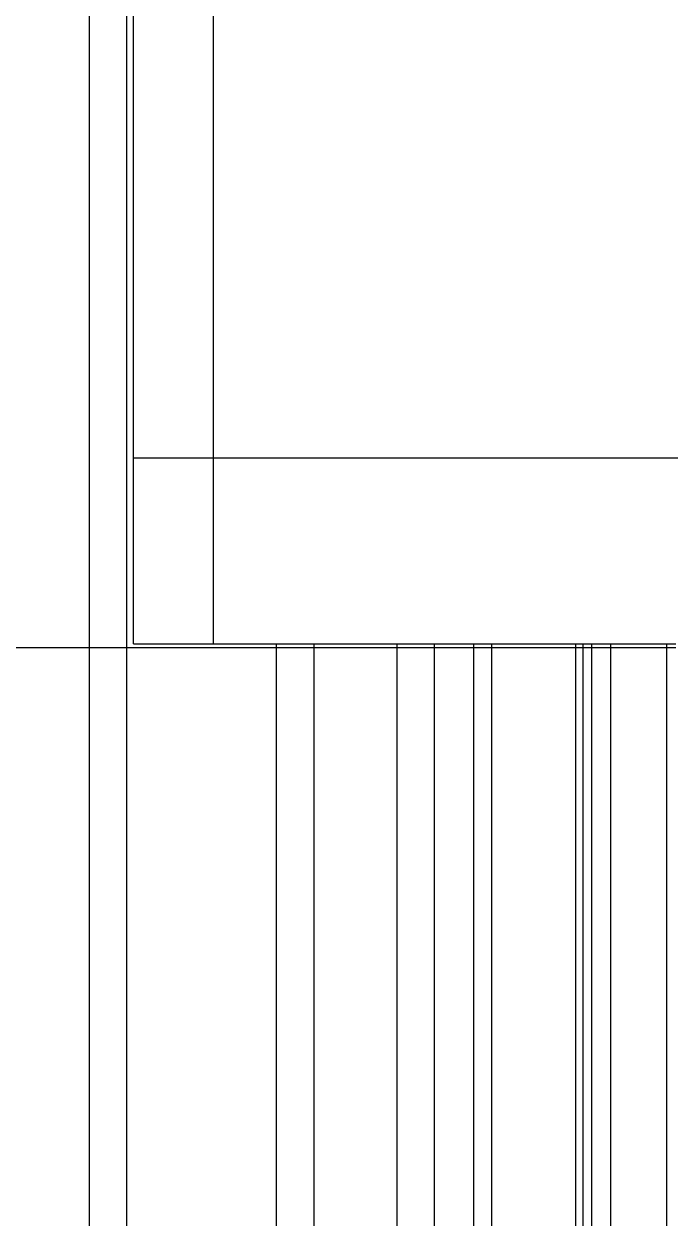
# Model space of a CAD drawing. Header units: millimetres. Extents: x 0 to 279, y 0 to 216.
# Drawn here: x 232.027 to 234.054, y 57.704 to 61.447 of the extents above; entities that cross this region are included whole.
import ezdxf

# ---------------------------------------------------------------- set-up
doc = ezdxf.new("R2010")
doc.units = ezdxf.units.MM

msp = doc.modelspace()

# ---------------------------------------------------------------- linework, layer by layer
at = {"color": 8, "linetype": 'Continuous', "lineweight": 25}
for p, q in [((232.2313, 65.1291), (232.2313, 59.4923)), ((232.3492, 65.1291), (232.3492, 59.4923)), ((232.2313, 59.4923), (232.2313, 50.5831)), ((232.3492, 59.4923), (232.3492, 50.5831)), ((232.8182, 59.5041), (232.8182, 59.4923)), ((232.8182, 59.4923), (232.8182, 50.5831)), ((232.9361, 59.5041), (232.9361, 59.4923)), ((232.9361, 59.4923), (232.9361, 50.5831)), ((233.1961, 59.5041), (233.1961, 59.4923)), ((233.1961, 59.4923), (233.1961, 50.5831)), ((233.3139, 59.5041), (233.3139, 59.4923)), ((233.3139, 59.4923), (233.3139, 50.5831)), ((233.7573, 59.5041), (233.7573, 59.4923)), ((233.7573, 59.4923), (233.7573, 50.5831)), ((233.7802, 59.5041), (233.7802, 59.4923)), ((233.7802, 59.4923), (233.7802, 50.5831)), ((233.8074, 59.5041), (233.8074, 59.4923)), ((233.8074, 59.4923), (233.8074, 50.5831)), ((233.8663, 59.5041), (233.8663, 59.4923)), ((233.8663, 59.4923), (233.8663, 50.5831)), ((234.0425, 59.5041), (234.0425, 59.4923)), ((234.0425, 59.4923), (234.0425, 50.5831))]:
    msp.add_line(p, q, dxfattribs=at)
at = {"color": 7, "linetype": 'Continuous', "lineweight": 25}
for p, q in [((232.3711, 60.0874), (232.3711, 61.7541)), ((232.6211, 60.0874), (232.6211, 61.7541)), ((232.3711, 59.5041), (232.3711, 60.0874)), ((232.3711, 60.0874), (232.6211, 60.0874)), ((232.6211, 59.5041), (232.6211, 60.0874)), ((232.6211, 60.0874), (234.3007, 60.0874)), ((231.7877, 59.4923), (232.2313, 59.4923)), ((232.2313, 59.4923), (232.3492, 59.4923)), ((232.3492, 59.4923), (232.8182, 59.4923)), ((232.3711, 59.5041), (232.6211, 59.5041)), ((232.6211, 59.5041), (234.0711, 59.5041)), ((232.8182, 59.4923), (232.9361, 59.4923)), ((232.9361, 59.4923), (233.1961, 59.4923)), ((233.1961, 59.4923), (233.3139, 59.4923)), ((233.3139, 59.4923), (233.4368, 59.4923)), ((233.4368, 59.5041), (233.4368, 59.4923)), ((233.4368, 59.4923), (233.4932, 59.4923)), ((233.4368, 59.4923), (233.4368, 50.5831)), ((233.4932, 59.5041), (233.4932, 59.4923)), ((233.4932, 59.4923), (233.7573, 59.4923)), ((233.4932, 59.4923), (233.4932, 50.5831)), ((233.7573, 59.4923), (233.7802, 59.4923)), ((233.7802, 59.4923), (233.8074, 59.4923)), ((233.8074, 59.4923), (233.8663, 59.4923)), ((233.8663, 59.4923), (234.0425, 59.4923)), ((234.0425, 59.4923), (234.0711, 59.4923))]:
    msp.add_line(p, q, dxfattribs=at)

doc.saveas('drawing.dxf')
